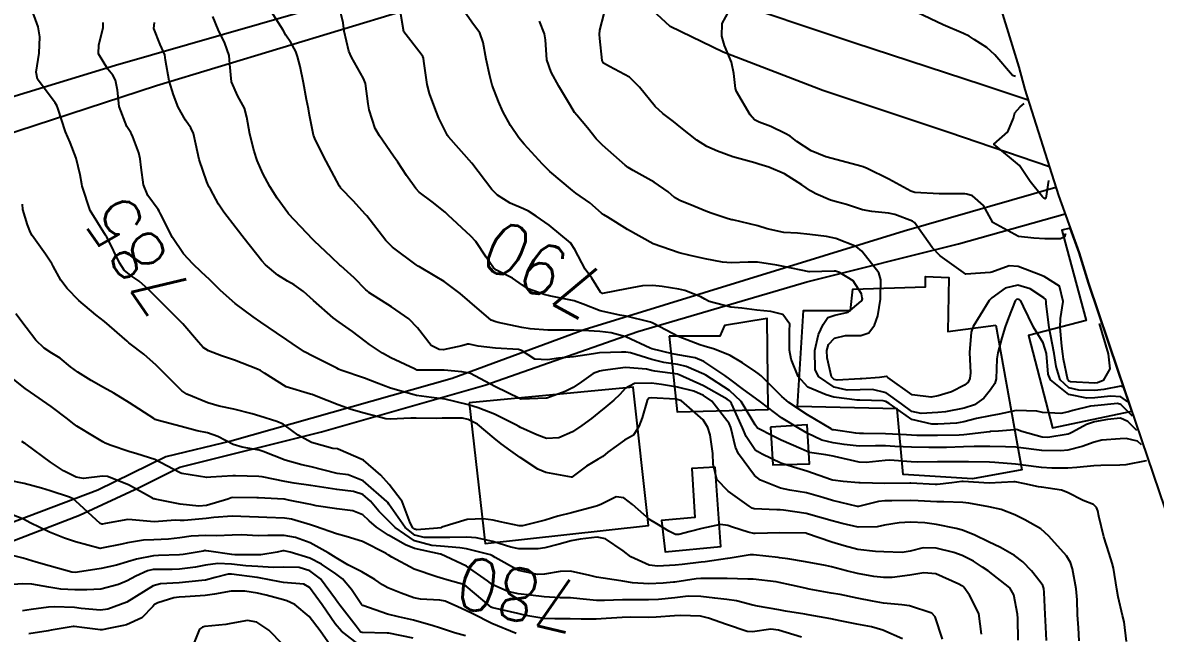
# Model space of a CAD drawing. Header units: metres. Extents: x 318500 to 325275, y 7408834 to 7428799.
# Drawn here: x 322295.3 to 322382.2, y 7422448.2 to 7422495 of the extents above; entities that cross this region are included whole.
import ezdxf
from ezdxf.enums import TextEntityAlignment as Align

# ---------------------------------------------------------------- set-up
doc = ezdxf.new("R2010")
doc.units = ezdxf.units.M
doc.header["$MEASUREMENT"] = 0
for name, color, linetype in [('Area', 45, 'Continuous'), ('Cotas', 45, 'Continuous'), ('Curvas de Nivel 1m', 11, 'Continuous'), ('Curvas de Nivel 5m', 15, 'Continuous'), ('Edificações', 30, 'Continuous'), ('Vias Primárias', 230, 'Continuous'), ('Vias Secundárias', 230, 'Continuous')]:
    doc.layers.add(name, color=color, linetype=linetype)
doc.styles.add('Style-STANDARD', font='STANDARD.shx')

msp = doc.modelspace()

# ---------------------------------------------------------------- linework, layer by layer
at = {"layer": 'Area'}
msp.add_lwpolyline([(322343.759, 7422592.865), (322345.558, 7422586.567), (322345.949, 7422584.822), (322346.538, 7422583.045), (322348.543, 7422574.758), (322349.774, 7422569.395), (322352.943, 7422559.254), (322353.209, 7422557.896), (322356.561, 7422545.471), (322358.625, 7422538.361), (322358.9, 7422536.539), (322362.086, 7422526.347), (322363.558, 7422519.284), (322364.139, 7422517.533), (322367.358, 7422507.682), (322369.667, 7422498.344), (322371.723, 7422491.601), (322372.187, 7422489.902), (322374.768, 7422481.767), (322376.363, 7422477.372), (322377.077, 7422475.058), (322379.35, 7422468.31), (322382.927, 7422457.77)], dxfattribs=at)
at = {"layer": 'Curvas de Nivel 1m', "flags": 128}
for points, elevation in [([(322381.14, 7422462.65), (322380.823, 7422462.927), (322379.95, 7422463.137), (322379.513, 7422463.125), (322378.101, 7422463.012), (322377.509, 7422462.869), (322376.595, 7422462.528), (322375.499, 7422462.259), (322374.941, 7422462.195), (322373.498, 7422462.214), (322372.873, 7422462.296), (322371.502, 7422462.466), (322370.704, 7422462.496), (322369.502, 7422462.532), (322368.301, 7422462.527), (322367.498, 7422462.492), (322366.193, 7422462.455), (322365.497, 7422462.454), (322364.821, 7422462.453), (322363.497, 7422462.482), (322362.229, 7422462.54), (322361.498, 7422462.576), (322360.751, 7422462.574), (322359.497, 7422462.567), (322358.327, 7422462.687), (322357.499, 7422462.807), (322356.636, 7422463.017), (322355.507, 7422463.553), (322354.876, 7422463.906), (322353.522, 7422464.734), (322351.908, 7422465.944), (322351.544, 7422466.223), (322350.613, 7422466.905), (322349.566, 7422467.698), (322349.184, 7422467.984), (322347.581, 7422469.056), (322346.911, 7422469.338), (322345.585, 7422469.55), (322345.171, 7422469.622), (322343.59, 7422470.015), (322343.467, 7422470.061), (322341.603, 7422470.946), (322340.46, 7422471.244), (322339.608, 7422471.34), (322338.31, 7422471.429), (322337.609, 7422471.435), (322336.322, 7422471.44), (322335.609, 7422471.454), (322334.248, 7422471.543), (322333.612, 7422471.657), (322331.791, 7422472.044), (322331.618, 7422472.08), (322331.275, 7422472.223), (322329.641, 7422473.616), (322328.899, 7422474.251), (322328.185, 7422474.792), (322327.659, 7422475.166), (322326.982, 7422475.599), (322325.765, 7422476.299), (322325.671, 7422476.356), (322325.508, 7422476.466), (322323.692, 7422477.803), (322323.179, 7422478.328), (322321.728, 7422480.208), (322321.611, 7422480.352), (322320.714, 7422481.34), (322319.749, 7422482.321), (322319.703, 7422482.38), (322319.638, 7422482.495), (322318.619, 7422484.392), (322317.804, 7422486.003), (322317.653, 7422486.402), (322317.335, 7422487.917), (322317.253, 7422488.409), (322317.118, 7422489.134), (322316.885, 7422490.415), (322316.629, 7422491.668), (322316.424, 7422492.422), (322316.285, 7422492.815), (322315.901, 7422493.493), (322315.526, 7422494.056), (322315.316, 7422494.439), (322314.192, 7422496.2)], 789), ([(322380.44, 7422464.86), (322379.543, 7422465.75), (322379.3, 7422465.828), (322377.541, 7422465.649), (322377.508, 7422465.642), (322377.236, 7422465.613), (322375.862, 7422465.301), (322375.536, 7422465.196), (322374.952, 7422465.057), (322373.535, 7422465.143), (322373.102, 7422465.233), (322371.536, 7422465.299), (322370.217, 7422465.019), (322369.532, 7422464.882), (322368.473, 7422464.675), (322367.52, 7422464.428), (322366.939, 7422464.328), (322365.517, 7422464.245), (322365.06, 7422464.231), (322363.522, 7422464.607), (322361.784, 7422465.816), (322361.543, 7422465.988), (322361.325, 7422466.042), (322359.543, 7422466.072), (322359.321, 7422466.075), (322357.547, 7422466.318), (322356.947, 7422466.481), (322355.558, 7422467.088), (322354.81, 7422467.908), (322354.279, 7422469.217), (322354.134, 7422469.915), (322354.136, 7422471.391), (322354.163, 7422471.915), (322353.631, 7422472.636), (322352.701, 7422472.867), (322351.636, 7422472.993), (322350.477, 7422473.128), (322349.638, 7422473.203), (322347.996, 7422473.645), (322347.647, 7422473.825), (322347.339, 7422474.005), (322346.116, 7422474.485), (322345.655, 7422474.578), (322344.391, 7422474.783), (322343.658, 7422474.877), (322342.873, 7422474.853), (322341.655, 7422474.614), (322339.806, 7422474.263), (322339.652, 7422474.358), (322338.975, 7422475.432), (322338.464, 7422476.128), (322337.692, 7422477.632), (322337.339, 7422478.144), (322335.72, 7422479.484), (322334.715, 7422480.175), (322334.117, 7422480.568), (322333.736, 7422480.75), (322332.717, 7422481.182), (322331.746, 7422481.806), (322331.316, 7422482.224), (322329.78, 7422484.24), (322327.996, 7422486.267), (322327.919, 7422486.376), (322327.813, 7422486.578), (322327.246, 7422487.701), (322327.017, 7422488.282), (322326.55, 7422489.589), (322326.354, 7422490.293), (322326.108, 7422492.075), (322326.084, 7422492.297), (322326.032, 7422492.439), (322325.893, 7422492.605), (322324.572, 7422494.313), (322324.283, 7422495.968)], 791), ([(322380.08, 7422465.96), (322379.551, 7422466.342), (322378.764, 7422466.379), (322377.55, 7422466.255), (322376.935, 7422466.23), (322375.553, 7422466.521), (322374.156, 7422467.651), (322373.983, 7422468.062), (322373.848, 7422469.656), (322373.602, 7422470.486), (322372.848, 7422471.672), (322372.076, 7422473.251), (322371.876, 7422473.687), (322371.76, 7422473.797), (322371.651, 7422473.832), (322371.54, 7422473.802), (322371.437, 7422473.692), (322370.926, 7422472.401), (322370.68, 7422471.699), (322370.438, 7422470.871), (322370.108, 7422469.705), (322370.043, 7422469.248), (322370.003, 7422467.706), (322369.902, 7422467.37), (322369.557, 7422466.868), (322369.04, 7422466.225), (322368.339, 7422465.728), (322367.536, 7422465.464), (322366.099, 7422465.194), (322365.53, 7422465.137), (322364.25, 7422465.062), (322363.532, 7422465.225), (322362.724, 7422465.802), (322361.553, 7422466.656), (322360.499, 7422466.893), (322359.555, 7422466.875), (322358.555, 7422466.86), (322357.558, 7422467.074), (322356.379, 7422467.888), (322356.106, 7422468.423), (322356.093, 7422469.892), (322356.381, 7422471.116), (322356.723, 7422471.883), (322357.094, 7422472.412), (322357.631, 7422472.601), (322358.656, 7422472.838), (322359.647, 7422473.663), (322359.717, 7422473.781), (322359.733, 7422473.849), (322359.728, 7422473.926), (322359.654, 7422474.22), (322359.038, 7422475.23), (322357.971, 7422475.867), (322357.671, 7422475.966), (322357.561, 7422475.983), (322355.67, 7422475.931), (322355.64, 7422475.931), (322353.676, 7422476.321), (322353.183, 7422476.429), (322351.681, 7422476.659), (322350.986, 7422476.655), (322349.679, 7422476.613), (322349.006, 7422476.661), (322347.684, 7422476.921), (322346.524, 7422477.181), (322345.69, 7422477.373), (322343.7, 7422478.06), (322341.716, 7422479.17), (322340.201, 7422480.103), (322339.912, 7422480.288), (322339.733, 7422480.429), (322338.821, 7422481.204), (322337.748, 7422481.954), (322337.491, 7422482.143), (322335.772, 7422483.606), (322335.192, 7422484.169), (322333.803, 7422485.717), (322333.398, 7422486.196), (322332.742, 7422487.129), (322332.171, 7422488.215), (322331.841, 7422488.966), (322331.349, 7422490.225), (322331.16, 7422490.938), (322330.895, 7422492.23), (322330.641, 7422493.494), (322330.393, 7422494.235), (322329.92, 7422494.889), (322328.935, 7422496.255)], 792), ([(322377.88, 7422471.96), (322378.579, 7422469.628), (322378.702, 7422468.474), (322378.205, 7422467.6), (322377.77, 7422467.404), (322377.567, 7422467.385), (322375.703, 7422467.494), (322375.568, 7422467.53), (322375.482, 7422467.631), (322375.168, 7422469.219), (322375.098, 7422469.637), (322375.017, 7422470.22), (322374.908, 7422471.641), (322374.935, 7422472.336), (322375.139, 7422473.638), (322374.851, 7422474.831), (322373.669, 7422475.55), (322373.588, 7422475.58), (322373.411, 7422475.664), (322371.68, 7422476.326), (322370.994, 7422476.383), (322369.673, 7422475.906), (322369.523, 7422475.862), (322367.67, 7422475.74), (322365.691, 7422477.147), (322365.08, 7422477.776), (322363.729, 7422479.701), (322363.582, 7422479.792), (322362.233, 7422480.311), (322361.736, 7422480.426), (322360.446, 7422480.548), (322359.738, 7422480.684), (322358.523, 7422481.082), (322357.744, 7422481.294), (322357.283, 7422481.414), (322356.172, 7422481.894), (322355.753, 7422482.128), (322355.086, 7422482.584), (322353.772, 7422483.423), (322352.567, 7422483.942), (322351.783, 7422484.182), (322351.475, 7422484.265), (322349.791, 7422484.729), (322348.628, 7422485.167), (322347.803, 7422485.537), (322347.031, 7422486.018), (322345.82, 7422486.994), (322345.24, 7422487.455), (322344.43, 7422488.051), (322343.838, 7422488.598), (322342.643, 7422490.078), (322341.871, 7422490.849), (322340.338, 7422491.65), (322339.887, 7422491.91), (322339.769, 7422492.112), (322339.59, 7422493.798), (322339.57, 7422494.115), (322339.589, 7422494.441), (322339.934, 7422495.711)], 794), ([(322371.48, 7422490.89), (322371.239, 7422490.969), (322369.899, 7422492.562), (322369.289, 7422493.105), (322368.296, 7422493.734), (322367.914, 7422493.989), (322367.476, 7422494.188), (322365.926, 7422494.844), (322363.94, 7422495.79)], 796), ([(322376.357, 7422447.619), (322376.303, 7422448.632), (322376.22, 7422449.621), (322376.194, 7422450.775), (322376.122, 7422451.622), (322375.839, 7422453.161), (322375.698, 7422453.627), (322375.388, 7422454.138), (322374.032, 7422455.651), (322373.418, 7422456.217), (322372.202, 7422456.905), (322371.434, 7422457.293), (322370.374, 7422457.701), (322369.442, 7422457.914), (322367.899, 7422458.187), (322367.445, 7422458.241), (322365.973, 7422458.282), (322365.445, 7422458.292), (322364.023, 7422458.362), (322363.446, 7422458.381), (322361.992, 7422458.358), (322361.445, 7422458.352), (322360.959, 7422458.311), (322359.431, 7422457.928), (322359.347, 7422457.925), (322357.438, 7422458.38), (322356.71, 7422458.612), (322355.446, 7422458.985), (322354.181, 7422459.18), (322353.451, 7422459.331), (322351.911, 7422459.943), (322351.465, 7422460.31), (322350.241, 7422461.969), (322350.006, 7422462.484), (322349.639, 7422463.978), (322349.515, 7422464.283), (322348.179, 7422465.994), (322347.547, 7422466.45), (322346.8, 7422466.763), (322345.556, 7422467.083), (322344.329, 7422467.278), (322343.56, 7422467.376), (322342.266, 7422467.366), (322341.553, 7422466.972), (322341.123, 7422466.51), (322340.662, 7422466.093), (322340.07, 7422465.563), (322339.525, 7422465.127), (322338.949, 7422464.688), (322338.232, 7422464.129), (322337.505, 7422463.658), (322336.448, 7422463.203), (322335.5, 7422463.145), (322334.767, 7422463.436), (322333.508, 7422463.991), (322333.376, 7422464.059), (322333.157, 7422464.195), (322331.522, 7422464.999), (322330.276, 7422465.485), (322329.532, 7422465.724), (322327.635, 7422466.172), (322327.539, 7422466.184), (322326.687, 7422466.283), (322325.542, 7422466.451), (322325.35, 7422466.494), (322323.55, 7422467.01), (322322.481, 7422467.411), (322321.561, 7422467.773), (322319.732, 7422468.378), (322319.615, 7422468.424), (322319.571, 7422468.446), (322319.423, 7422468.53), (322317.581, 7422469.452), (322316.964, 7422469.789), (322315.995, 7422470.424), (322315.594, 7422470.694), (322314.803, 7422471.241), (322313.614, 7422472.067), (322313.026, 7422472.466), (322311.635, 7422473.503), (322310.51, 7422474.497), (322310.078, 7422474.927), (322309.658, 7422475.338), (322309.049, 7422475.904), (322308.387, 7422476.529), (322307.682, 7422477.307), (322306.827, 7422478.549), (322305.914, 7422480.372), (322305.819, 7422480.559), (322305.731, 7422480.692), (322304.944, 7422481.774), (322304.618, 7422482.577), (322304.427, 7422483.923), (322304.357, 7422484.581), (322304.257, 7422485.053), (322303.797, 7422486.256), (322303.695, 7422486.488), (322303.634, 7422486.592), (322303.34, 7422487.064), (322302.73, 7422488.606), (322302.618, 7422489.839), (322302.455, 7422490.611), (322302.244, 7422490.995), (322301.868, 7422491.454), (322301.155, 7422492.627), (322301.19, 7422493.328), (322301.506, 7422494.624), (322301.508, 7422495.032)], 786), ([(322379.981, 7422447.57), (322379.798, 7422449.098), (322379.688, 7422449.575), (322379.351, 7422451.008), (322379.249, 7422451.582), (322378.992, 7422453.201), (322378.898, 7422453.587), (322378.65, 7422454.333), (322378.237, 7422455.598), (322377.853, 7422457.184), (322377.786, 7422457.605), (322377.698, 7422457.861), (322377.445, 7422458.089), (322376.669, 7422458.397), (322375.454, 7422459.012), (322374.995, 7422459.176), (322373.457, 7422459.406), (322373.24, 7422459.446), (322372.189, 7422459.679), (322371.462, 7422459.812), (322371.338, 7422459.815), (322369.46, 7422459.71), (322367.462, 7422459.856), (322367.35, 7422459.854), (322366.601, 7422459.753), (322365.459, 7422459.621), (322365.306, 7422459.619), (322363.459, 7422459.709), (322363.376, 7422459.708), (322361.459, 7422459.687), (322359.557, 7422459.741), (322359.459, 7422459.749), (322358.249, 7422459.858), (322357.461, 7422459.947), (322357.364, 7422459.969), (322355.471, 7422460.627), (322354.452, 7422460.934), (322353.48, 7422461.244), (322352.054, 7422461.942), (322351.684, 7422462.139), (322351.493, 7422462.294), (322350.827, 7422463.284), (322350.528, 7422463.965), (322349.698, 7422465.817), (322349.605, 7422465.979), (322349.541, 7422466.04), (322349.372, 7422466.152), (322347.558, 7422467.18), (322345.678, 7422468.028), (322345.602, 7422468.061), (322345.57, 7422468.065), (322343.811, 7422468.295), (322343.573, 7422468.348), (322343.188, 7422468.45), (322341.575, 7422468.587), (322339.821, 7422468.355), (322339.572, 7422468.298), (322339.092, 7422468.117), (322338.198, 7422467.492), (322337.554, 7422467.044), (322336.942, 7422466.753), (322335.541, 7422466.233), (322335.48, 7422466.222), (322334.208, 7422466.18), (322333.565, 7422466.164), (322333.54, 7422466.169), (322333.488, 7422466.191), (322331.554, 7422467.134), (322329.689, 7422468.118), (322329.569, 7422468.161), (322329.01, 7422468.248), (322327.672, 7422468.37), (322327.571, 7422468.376), (322325.647, 7422468.375), (322325.571, 7422468.393), (322325.392, 7422468.482), (322323.58, 7422469.338), (322322.937, 7422469.684), (322321.933, 7422470.345), (322321.594, 7422470.606), (322320.625, 7422471.344), (322319.615, 7422472.055), (322319.154, 7422472.385), (322317.64, 7422473.717), (322316.87, 7422474.412), (322316.158, 7422474.926), (322315.658, 7422475.216), (322314.897, 7422475.676), (322313.953, 7422476.456), (322313.675, 7422476.762), (322312.322, 7422478.474), (322311.712, 7422479.265), (322310.761, 7422480.495), (322310.353, 7422481.118), (322309.747, 7422482.259), (322309.651, 7422482.413), (322309.594, 7422482.512), (322309.455, 7422482.814), (322308.866, 7422484.524), (322308.616, 7422485.709), (322308.436, 7422486.531), (322308.235, 7422486.954), (322307.82, 7422487.556), (322307.271, 7422488.546), (322306.907, 7422489.487), (322306.565, 7422490.553), (322306.296, 7422492.135), (322306.239, 7422492.556), (322305.892, 7422493.343), (322305.396, 7422494.568), (322305.452, 7422495.032)], 787), ([(322381.53, 7422461.41), (322381.488, 7422461.443), (322379.933, 7422461.123), (322379.483, 7422461.089), (322378.012, 7422461.072), (322377.482, 7422461.047), (322376.191, 7422460.911), (322375.478, 7422460.86), (322374.264, 7422460.862), (322373.479, 7422460.917), (322372.059, 7422461.104), (322371.482, 7422461.177), (322369.881, 7422461.309), (322369.484, 7422461.32), (322367.876, 7422461.342), (322367.484, 7422461.352), (322365.899, 7422461.349), (322365.484, 7422461.342), (322363.93, 7422461.339), (322363.484, 7422461.36), (322361.828, 7422461.472), (322361.485, 7422461.459), (322360.027, 7422461.29), (322359.482, 7422461.326), (322357.597, 7422461.76), (322357.489, 7422461.784), (322356.919, 7422461.879), (322355.672, 7422462.077), (322355.492, 7422462.137), (322355.04, 7422462.359), (322353.501, 7422463.026), (322352.891, 7422463.317), (322351.701, 7422463.947), (322351.513, 7422464.179), (322350.429, 7422465.967), (322349.552, 7422466.811), (322347.725, 7422467.998), (322347.571, 7422468.086), (322346.225, 7422468.669), (322345.578, 7422468.81), (322344.506, 7422468.973), (322343.581, 7422469.199), (322341.954, 7422469.709), (322341.587, 7422469.763), (322341.253, 7422469.751), (322339.586, 7422469.702), (322339.112, 7422469.644), (322337.583, 7422469.409), (322336.431, 7422469.302), (322335.58, 7422469.182), (322334.62, 7422469.214), (322333.587, 7422469.884), (322333.368, 7422469.974), (322331.589, 7422470.076), (322330.266, 7422470.233), (322329.592, 7422470.368), (322329.455, 7422470.379), (322329.024, 7422470.248), (322327.587, 7422469.941), (322327.269, 7422469.957), (322326.659, 7422470.284), (322325.61, 7422471.617), (322324.964, 7422472.307), (322323.634, 7422473.24), (322321.898, 7422474.346), (322321.756, 7422474.454), (322321.652, 7422474.548), (322320.755, 7422475.457), (322319.726, 7422476.379), (322319.671, 7422476.43), (322319.034, 7422477.032), (322317.698, 7422478.286), (322317.58, 7422478.402), (322315.729, 7422480.369), (322315.679, 7422480.431), (322314.865, 7422481.567), (322314.299, 7422482.452), (322313.765, 7422483.445), (322313.316, 7422484.465), (322313.085, 7422485.173), (322312.748, 7422486.471), (322312.524, 7422487.772), (322312.347, 7422488.475), (322311.844, 7422489.398), (322311.365, 7422490.487), (322311.222, 7422491.832), (322311.164, 7422492.491), (322310.842, 7422493.444), (322310.319, 7422494.504), (322309.925, 7422495.492)], 788), ([(322379.73, 7422467.07), (322379.564, 7422467.153), (322378.257, 7422466.902), (322377.558, 7422466.833), (322376.336, 7422466.844), (322375.561, 7422467.026), (322374.912, 7422467.64), (322374.589, 7422468.654), (322374.452, 7422469.647), (322374.159, 7422471.105), (322374.061, 7422471.653), (322373.836, 7422473.468), (322373.833, 7422473.657), (322373.797, 7422473.803), (322373.653, 7422473.934), (322372.61, 7422474.626), (322371.662, 7422474.908), (322370.681, 7422474.678), (322369.652, 7422473.931), (322369.457, 7422473.713), (322368.762, 7422472.594), (322368.232, 7422471.731), (322368.063, 7422471.284), (322367.939, 7422469.735), (322368.016, 7422468.175), (322367.985, 7422467.734), (322367.84, 7422467.461), (322367.562, 7422467.236), (322366.578, 7422466.731), (322365.55, 7422466.405), (322365.011, 7422466.313), (322363.551, 7422466.498), (322361.687, 7422467.818), (322361.629, 7422467.878), (322361.571, 7422467.892), (322361.053, 7422467.828), (322359.703, 7422467.713), (322359.568, 7422467.707), (322357.811, 7422467.623), (322357.567, 7422467.672), (322357.354, 7422467.873), (322357.022, 7422469.316), (322357.006, 7422469.879), (322357.136, 7422470.338), (322357.605, 7422470.845), (322358.426, 7422471.044), (322359.608, 7422471.051), (322360.219, 7422471.233), (322360.672, 7422471.834), (322360.919, 7422472.542), (322361.112, 7422473.828), (322361.153, 7422475.316), (322360.995, 7422475.83), (322359.695, 7422477.515), (322359.268, 7422477.854), (322357.709, 7422478.473), (322356.97, 7422478.622), (322355.713, 7422478.774), (322354.753, 7422478.876), (322353.715, 7422478.929), (322352.435, 7422479.227), (322351.723, 7422479.455), (322349.81, 7422479.898), (322349.729, 7422479.91), (322349.453, 7422479.984), (322348.145, 7422480.415), (322347.736, 7422480.572), (322346.798, 7422480.961), (322345.743, 7422481.379), (322345.336, 7422481.627), (322344.831, 7422482.044), (322343.761, 7422482.781), (322342.161, 7422483.69), (322341.777, 7422483.912), (322341.545, 7422484.084), (322339.803, 7422485.627), (322339.33, 7422486.117), (322338.646, 7422486.955), (322337.828, 7422487.917), (322337.662, 7422488.142), (322337.374, 7422488.607), (322336.458, 7422490.154), (322335.876, 7422491.225), (322335.547, 7422492.165), (322335.432, 7422493.701), (322335.364, 7422494.175), (322334.973, 7422495.131)], 793), ([(322374.01, 7422482.93), (322373.789, 7422481.579), (322373.749, 7422481.526), (322373.652, 7422481.564), (322373.549, 7422481.663), (322372.601, 7422482.844), (322372.034, 7422483.686), (322371.786, 7422484.068), (322369.81, 7422485.71), (322370.88, 7422486.639), (322371.315, 7422487.695), (322371.417, 7422488.113), (322371.843, 7422488.567), (322372.13, 7422488.83)], 796), ([(322371.676, 7422447.676), (322371.658, 7422449.344), (322371.628, 7422449.677), (322371.352, 7422451.166), (322371.039, 7422451.693), (322369.373, 7422452.986), (322368.944, 7422453.285), (322368.25, 7422453.727), (322367.386, 7422454.162), (322366.741, 7422454.395), (322365.395, 7422454.74), (322364.399, 7422454.771), (322363.391, 7422454.497), (322362.782, 7422454.406), (322361.39, 7422454.458), (322360.733, 7422454.484), (322359.392, 7422454.636), (322358.345, 7422454.907), (322357.4, 7422455.208), (322355.438, 7422455.871), (322355.41, 7422455.874), (322353.41, 7422455.92), (322351.51, 7422455.847), (322351.409, 7422455.857), (322350.97, 7422455.957), (322349.783, 7422456.344), (322349.415, 7422456.482), (322348.851, 7422456.551), (322347.412, 7422456.249), (322346.527, 7422456.013), (322345.655, 7422455.778), (322345.406, 7422455.779), (322344.893, 7422456.038), (322343.96, 7422456.596), (322343.419, 7422456.927), (322342.113, 7422458.073), (322341.438, 7422458.586), (322340.846, 7422458.682), (322339.724, 7422458.106), (322339.429, 7422457.98), (322339.234, 7422457.918), (322337.423, 7422457.455), (322336.384, 7422457.186), (322335.417, 7422456.883), (322333.67, 7422456.444), (322333.413, 7422456.444), (322331.961, 7422456.758), (322331.417, 7422456.871), (322330.655, 7422456.991), (322329.417, 7422456.942), (322327.477, 7422456.335), (322327.41, 7422456.306), (322327.163, 7422456.274), (322325.56, 7422456.146), (322325.408, 7422456.18), (322325.256, 7422456.302), (322325.045, 7422456.672), (322324.441, 7422458.31), (322323.45, 7422459.626), (322322.797, 7422460.33), (322321.477, 7422461.489), (322319.536, 7422462.332), (322319.489, 7422462.343), (322319.115, 7422462.384), (322317.494, 7422462.831), (322316.473, 7422463.388), (322315.507, 7422464.102), (322315.307, 7422464.232), (322314.823, 7422464.44), (322313.516, 7422464.86), (322312.951, 7422465.033), (322311.524, 7422465.384), (322310.402, 7422465.621), (322309.53, 7422465.875), (322307.92, 7422466.534), (322307.544, 7422466.784), (322305.782, 7422468.558), (322305.572, 7422468.771), (322304.62, 7422469.614), (322303.588, 7422470.408), (322303.483, 7422470.485), (322303.353, 7422470.594), (322301.612, 7422472.105), (322300.956, 7422472.627), (322299.636, 7422473.733), (322298.741, 7422474.654), (322298.276, 7422475.28), (322297.667, 7422476.362), (322297.568, 7422476.57), (322297.504, 7422476.672), (322297.078, 7422477.28), (322296.079, 7422478.694), (322295.94, 7422478.934), (322295.708, 7422479.511), (322295.357, 7422480.704), (322295.315, 7422481.115)], 784), ([(322368.868, 7422448.155), (322368.651, 7422449.72), (322367.946, 7422451.136), (322367.521, 7422451.738), (322367.437, 7422451.815), (322367.361, 7422451.858), (322367.118, 7422451.987), (322365.37, 7422452.759), (322364.454, 7422452.857), (322363.369, 7422452.674), (322362.03, 7422452.474), (322361.367, 7422452.476), (322360.62, 7422452.575), (322359.37, 7422452.794), (322358.511, 7422452.993), (322357.374, 7422453.305), (322356.904, 7422453.406), (322355.378, 7422453.676), (322354.005, 7422453.914), (322353.381, 7422454.006), (322353.282, 7422454.021), (322351.384, 7422454.216), (322351.116, 7422454.222), (322349.584, 7422453.977), (322349.409, 7422453.951), (322349.38, 7422453.947), (322347.681, 7422453.691), (322347.375, 7422453.655), (322345.916, 7422453.477), (322345.371, 7422453.424), (322344.06, 7422453.359), (322343.371, 7422453.438), (322341.974, 7422454.074), (322341.387, 7422454.527), (322340.038, 7422455.463), (322339.402, 7422455.591), (322338.093, 7422455.436), (322337.397, 7422455.298), (322336.489, 7422455.053), (322335.389, 7422454.761), (322334.859, 7422454.697), (322333.387, 7422454.674), (322332.782, 7422454.806), (322331.395, 7422455.246), (322330.117, 7422455.515), (322329.4, 7422455.573), (322328.096, 7422455.563), (322327.399, 7422455.554), (322326.126, 7422455.562), (322325.402, 7422455.742), (322324.676, 7422456.307), (322323.428, 7422458.114), (322323.343, 7422458.235), (322323.26, 7422458.323), (322321.453, 7422459.9), (322320.294, 7422460.367), (322319.461, 7422460.453), (322319.367, 7422460.475), (322317.469, 7422460.967), (322316.75, 7422461.131), (322315.476, 7422461.474), (322313.791, 7422462.15), (322313.487, 7422462.25), (322312.164, 7422462.473), (322311.492, 7422462.694), (322310.303, 7422463.303), (322309.501, 7422463.569), (322308.721, 7422463.74), (322307.505, 7422464.058), (322305.642, 7422464.559), (322305.511, 7422464.607), (322305.398, 7422464.676), (322303.529, 7422465.878), (322302.324, 7422466.608), (322301.547, 7422467.055), (322300.594, 7422467.59), (322299.564, 7422468.219), (322299.006, 7422468.648), (322298.213, 7422469.297), (322297.58, 7422469.673), (322296.976, 7422470.072), (322296.357, 7422470.688), (322295.604, 7422471.661), (322294.816, 7422472.708)], 783), ([(322365.883, 7422447.754), (322365.326, 7422449.484), (322365.061, 7422449.764), (322363.338, 7422450.325), (322362.746, 7422450.392), (322361.34, 7422450.513), (322360.511, 7422450.66), (322359.346, 7422450.9), (322358.037, 7422451.173), (322357.351, 7422451.296), (322355.65, 7422451.601), (322355.356, 7422451.664), (322354.3, 7422451.911), (322353.353, 7422452.115), (322353.12, 7422452.157), (322351.356, 7422452.348), (322350.942, 7422452.37), (322349.356, 7422452.409), (322348.929, 7422452.412), (322347.356, 7422452.403), (322346.986, 7422452.375), (322345.352, 7422452.138), (322345.257, 7422452.125), (322344.469, 7422452.043), (322343.349, 7422451.991), (322342.097, 7422452.073), (322341.352, 7422452.198), (322341.212, 7422452.222), (322339.356, 7422452.503), (322338.845, 7422452.63), (322337.362, 7422452.972), (322336.569, 7422452.941), (322335.359, 7422452.746), (322334.807, 7422452.719), (322333.362, 7422453.023), (322331.581, 7422454.013), (322331.379, 7422454.151), (322331.218, 7422454.222), (322329.387, 7422454.697), (322328.867, 7422454.768), (322327.389, 7422454.894), (322326.729, 7422454.94), (322325.395, 7422455.308), (322323.915, 7422456.315), (322323.415, 7422456.801), (322322.665, 7422457.574), (322322.021, 7422458.341), (322321.438, 7422458.861), (322320.711, 7422459.091), (322319.443, 7422459.24), (322318.443, 7422459.392), (322317.447, 7422459.535), (322316.147, 7422459.722), (322315.451, 7422459.851), (322313.697, 7422460.216), (322313.457, 7422460.24), (322311.657, 7422460.278), (322311.457, 7422460.28), (322309.78, 7422460.18), (322309.455, 7422460.163), (322307.54, 7422460.457), (322307.459, 7422460.485), (322307.358, 7422460.541), (322305.475, 7422461.54), (322304.094, 7422461.968), (322303.483, 7422462.145), (322302.127, 7422462.61), (322301.664, 7422462.79), (322301.493, 7422462.881), (322300.854, 7422463.269), (322299.505, 7422464.098), (322299.188, 7422464.325), (322298.784, 7422464.651), (322297.524, 7422465.596), (322295.932, 7422466.694), (322295.544, 7422466.976), (322294.397, 7422467.872)], 782), ([(322362.818, 7422447.797), (322361.309, 7422448.453), (322360.438, 7422448.704), (322359.316, 7422448.909), (322358.021, 7422449.158), (322357.322, 7422449.312), (322355.587, 7422449.635), (322355.327, 7422449.672), (322353.838, 7422449.915), (322353.331, 7422450.005), (322351.682, 7422450.294), (322351.334, 7422450.376), (322350.071, 7422450.703), (322349.338, 7422450.802), (322348.43, 7422450.898), (322347.34, 7422451.037), (322346.369, 7422451.043), (322345.339, 7422450.936), (322344.092, 7422450.803), (322343.337, 7422450.77), (322342.623, 7422450.782), (322341.337, 7422450.779), (322339.962, 7422450.727), (322339.336, 7422450.732), (322338.059, 7422450.851), (322337.338, 7422450.925), (322336.546, 7422450.939), (322335.338, 7422450.999), (322334.285, 7422451.121), (322333.34, 7422451.229), (322332.548, 7422451.408), (322331.347, 7422451.959), (322330.979, 7422452.224), (322329.367, 7422453.363), (322327.419, 7422454.269), (322327.38, 7422454.277), (322325.386, 7422454.719), (322324.704, 7422454.993), (322323.401, 7422455.722), (322322.471, 7422456.334), (322321.911, 7422456.839), (322321.419, 7422457.282), (322320.652, 7422457.591), (322319.424, 7422457.748), (322317.846, 7422457.976), (322317.427, 7422458.075), (322317.164, 7422458.141), (322315.734, 7422458.425), (322315.431, 7422458.486), (322315.371, 7422458.491), (322313.432, 7422458.588), (322313.3, 7422458.593), (322311.432, 7422458.611), (322311.323, 7422458.59), (322311.065, 7422458.485), (322309.425, 7422457.999), (322308.851, 7422457.945), (322307.426, 7422458.12), (322305.49, 7422458.499), (322305.429, 7422458.506), (322305.383, 7422458.514), (322305.287, 7422458.562), (322303.445, 7422459.579), (322301.846, 7422460.222), (322301.454, 7422460.25), (322300.003, 7422460.084), (322299.453, 7422460.191), (322298.475, 7422460.655), (322297.47, 7422461.337), (322295.606, 7422462.698), (322295.541, 7422462.75), (322295.491, 7422462.784), (322295.287, 7422462.907)], 781), ([(322333.184, 7422448.192), (322331.311, 7422448.965), (322329.854, 7422449.702), (322329.326, 7422449.968), (322328.703, 7422450.249), (322327.734, 7422450.664), (322327.335, 7422450.748), (322325.857, 7422450.814), (322325.336, 7422450.918), (322324.36, 7422451.29), (322323.344, 7422451.691), (322322.939, 7422451.92), (322322.351, 7422452.335), (322321.359, 7422452.918), (322320.271, 7422453.462), (322319.374, 7422453.998), (322318.77, 7422454.386), (322317.391, 7422455.15), (322316.264, 7422455.55), (322315.399, 7422455.7), (322314.13, 7422455.718), (322313.398, 7422455.691), (322312.126, 7422455.746), (322311.399, 7422455.741), (322310.204, 7422455.692), (322309.398, 7422455.718), (322308.257, 7422455.668), (322307.395, 7422455.53), (322306.527, 7422455.414), (322305.392, 7422455.381), (322304.613, 7422455.35), (322303.388, 7422455.14), (322302.946, 7422455.038), (322301.382, 7422454.723), (322301.28, 7422454.722), (322299.389, 7422455.221), (322298.552, 7422455.494), (322297.399, 7422455.953), (322295.918, 7422456.685), (322295.413, 7422456.956), (322294.163, 7422457.454)], 779), ([(322329.297, 7422448.007), (322328.462, 7422448.253), (322327.305, 7422448.624), (322326.811, 7422448.774), (322325.314, 7422449.215), (322324.153, 7422449.476), (322323.32, 7422449.677), (322321.424, 7422450.349), (322321.361, 7422450.381), (322321.331, 7422450.415), (322320.556, 7422451.575), (322319.876, 7422452.372), (322319.356, 7422452.777), (322318.251, 7422453.507), (322317.373, 7422453.965), (322315.853, 7422454.423), (322315.381, 7422454.519), (322315.291, 7422454.522), (322314.859, 7422454.438), (322313.599, 7422454.234), (322313.376, 7422454.221), (322311.62, 7422454.234), (322311.377, 7422454.255), (322309.619, 7422454.506), (322309.38, 7422454.542), (322309.347, 7422454.544), (322309.189, 7422454.513), (322307.651, 7422454.261), (322307.375, 7422454.231), (322305.76, 7422454.17), (322305.374, 7422454.144), (322304.058, 7422453.891), (322303.367, 7422453.692), (322302.524, 7422453.442), (322301.358, 7422453.178), (322300.881, 7422453.101), (322299.354, 7422452.879), (322299.103, 7422452.895), (322297.361, 7422453.386), (322296.373, 7422453.672), (322295.369, 7422453.97), (322293.705, 7422454.385)], 778), ([(322325.293, 7422447.835), (322323.407, 7422448.21), (322323.299, 7422448.223), (322321.371, 7422448.277), (322321.299, 7422448.295), (322321.233, 7422448.351), (322320.904, 7422448.758), (322319.654, 7422450.375), (322319.515, 7422450.561), (322319.335, 7422450.836), (322318.181, 7422452.392), (322317.359, 7422452.998), (322316.532, 7422453.243), (322315.363, 7422453.269), (322314.549, 7422453.255), (322313.363, 7422453.319), (322312.445, 7422453.388), (322311.365, 7422453.5), (322310.303, 7422453.559), (322309.364, 7422453.44), (322308.594, 7422453.289), (322307.359, 7422453.121), (322306.809, 7422453.094), (322305.358, 7422453.091), (322304.915, 7422453.009), (322304.013, 7422452.58), (322303.346, 7422452.228), (322302.691, 7422451.944), (322301.34, 7422451.604), (322300.256, 7422451.547), (322299.339, 7422451.542), (322298.27, 7422451.587), (322297.341, 7422451.744), (322296.04, 7422451.986), (322295.343, 7422452.013), (322294.59, 7422451.949)], 777), ([(322321.283, 7422447.214), (322319.789, 7422448.373), (322319.308, 7422448.943), (322318.308, 7422450.39), (322317.343, 7422451.715), (322316.911, 7422451.972), (322315.347, 7422452.104), (322315.058, 7422452.145), (322313.477, 7422452.458), (322313.35, 7422452.478), (322313.33, 7422452.48), (322311.354, 7422452.746), (322311.095, 7422452.743), (322310.096, 7422452.499), (322309.348, 7422452.294), (322309.078, 7422452.245), (322307.345, 7422452.087), (322305.899, 7422452), (322305.343, 7422451.836), (322303.33, 7422450.59), (322301.876, 7422450.05), (322301.321, 7422449.979), (322299.832, 7422450.123), (322299.323, 7422450.177), (322297.743, 7422450.244), (322297.323, 7422450.219), (322295.979, 7422450.025), (322295.319, 7422449.94)], 776), ([(322315.284, 7422447.352), (322314.224, 7422448.446), (322313.309, 7422449.062), (322312.59, 7422449.188), (322311.307, 7422448.959), (322310.911, 7422448.881), (322309.303, 7422448.73), (322309.123, 7422448.692), (322308.909, 7422448.516), (322308.439, 7422447.366)], 774)]:
    msp.add_lwpolyline(points, dxfattribs=dict(at, elevation=elevation))
at = {"layer": 'Curvas de Nivel 5m', "flags": 128}
for points, elevation in [([(322373.862, 7422447.652), (322373.78, 7422449.197), (322373.749, 7422449.654), (322373.665, 7422451.345), (322373.65, 7422451.656), (322373.579, 7422451.873), (322373.365, 7422452.164), (322372.694, 7422452.991), (322372.047, 7422453.68), (322371.387, 7422454.18), (322370.321, 7422454.776), (322369.403, 7422455.224), (322368.351, 7422455.726), (322367.416, 7422456.108), (322366.92, 7422456.243), (322365.422, 7422456.544), (322364.528, 7422456.669), (322363.424, 7422456.716), (322362.549, 7422456.677), (322361.42, 7422456.493), (322360.858, 7422456.383), (322359.415, 7422456.352), (322358.174, 7422456.615), (322357.42, 7422456.824), (322356.611, 7422457.071), (322355.425, 7422457.404), (322353.686, 7422457.659), (322353.427, 7422457.67), (322353.175, 7422457.672), (322351.428, 7422457.755), (322351.28, 7422457.804), (322351.053, 7422457.956), (322349.447, 7422459.107), (322348.574, 7422459.989), (322348.29, 7422461.18), (322348.27, 7422461.992), (322348.067, 7422463.432), (322347.883, 7422463.996), (322347.519, 7422464.578), (322345.87, 7422466.025), (322345.542, 7422466.142), (322345.412, 7422466.161), (322343.543, 7422466.261), (322343.368, 7422466.236), (322343.226, 7422466.063), (322342.856, 7422464.73), (322342.6, 7422464.069), (322342.171, 7422463.405), (322341.499, 7422463.016), (322340.203, 7422462.099), (322339.838, 7422461.751), (322339.482, 7422461.557), (322338.579, 7422461.018), (322337.461, 7422460.18), (322337.431, 7422460.17), (322335.466, 7422460.534), (322334.836, 7422460.803), (322333.483, 7422461.691), (322332.782, 7422462.201), (322332.026, 7422462.743), (322331.499, 7422463.163), (322330.217, 7422464.233), (322329.515, 7422464.607), (322329.056, 7422464.707), (322327.516, 7422464.691), (322327.105, 7422464.688), (322325.516, 7422464.709), (322325.117, 7422464.703), (322323.515, 7422464.629), (322323.183, 7422464.657), (322321.521, 7422465.084), (322320.525, 7422465.365), (322319.53, 7422465.725), (322317.856, 7422466.397), (322317.542, 7422466.506), (322317.412, 7422466.532), (322315.55, 7422467.114), (322313.879, 7422468.141), (322313.568, 7422468.357), (322313.36, 7422468.462), (322311.577, 7422469.137), (322310.575, 7422469.49), (322309.584, 7422469.874), (322309.193, 7422470.123), (322308.831, 7422470.521), (322307.611, 7422471.928), (322307.01, 7422472.546), (322305.64, 7422473.917), (322304.997, 7422474.57), (322304.28, 7422475.204), (322303.66, 7422475.62), (322303.126, 7422476.059), (322302.764, 7422476.604), (322301.865, 7422478.45), (322301.777, 7422478.619), (322301.702, 7422478.738), (322300.521, 7422480.632), (322299.912, 7422482.475), (322299.881, 7422482.639), (322299.761, 7422483.358), (322299.454, 7422484.645), (322298.974, 7422485.834), (322298.623, 7422486.658), (322298.032, 7422488.462), (322297.953, 7422488.668), (322297.833, 7422488.867), (322296.481, 7422490.691), (322296.386, 7422491.213), (322296.606, 7422492.689), (322296.66, 7422493.927), (322296.539, 7422494.691), (322295.934, 7422496.303)], 785), ([(322380.79, 7422463.75), (322380.093, 7422464.436), (322379.531, 7422464.689), (322378.534, 7422464.599), (322377.528, 7422464.416), (322376.923, 7422464.219), (322375.839, 7422463.627), (322375.632, 7422463.515), (322375.518, 7422463.481), (322373.944, 7422463.223), (322373.514, 7422463.247), (322371.96, 7422463.683), (322371.641, 7422463.808), (322371.521, 7422463.821), (322371.402, 7422463.81), (322370.161, 7422463.704), (322369.562, 7422463.667), (322369.519, 7422463.665), (322369.474, 7422463.665), (322367.507, 7422463.427), (322367.166, 7422463.405), (322365.506, 7422463.373), (322363.91, 7422463.382), (322363.506, 7422463.391), (322363.123, 7422463.413), (322361.507, 7422463.505), (322359.817, 7422463.526), (322359.507, 7422463.532), (322359.22, 7422463.558), (322357.509, 7422463.801), (322357.453, 7422463.815), (322357.345, 7422463.872), (322355.526, 7422464.969), (322354.089, 7422465.915), (322353.547, 7422466.362), (322351.971, 7422467.944), (322351.754, 7422468.129), (322351.573, 7422468.247), (322350.547, 7422468.933), (322349.585, 7422469.512), (322348.381, 7422469.992), (322347.594, 7422470.233), (322347.267, 7422470.333), (322345.604, 7422470.955), (322343.72, 7422471.957), (322343.619, 7422472.01), (322343.48, 7422472.061), (322341.626, 7422472.512), (322341.13, 7422472.585), (322339.632, 7422472.925), (322338.322, 7422473.448), (322337.643, 7422473.688), (322335.716, 7422474.092), (322335.649, 7422474.108), (322335.413, 7422474.164), (322334.094, 7422474.623), (322333.657, 7422474.895), (322332.894, 7422475.434), (322331.668, 7422476.038), (322331.437, 7422476.222), (322330.875, 7422477.035), (322330.08, 7422478.236), (322329.706, 7422478.65), (322327.978, 7422480.266), (322327.85, 7422480.387), (322327.732, 7422480.497), (322326.751, 7422481.295), (322325.747, 7422482.036), (322325.477, 7422482.303), (322324.765, 7422483.31), (322324.115, 7422484.317), (322323.787, 7422484.797), (322322.696, 7422486.337), (322322.383, 7422486.909), (322321.92, 7422488.349), (322321.837, 7422488.79), (322321.621, 7422490.354), (322321.476, 7422490.746), (322320.56, 7422492.37), (322320.361, 7422492.839), (322320.004, 7422494.379), (322319.919, 7422495.01), (322319.597, 7422496.383)], 790), ([(322375.31, 7422478.85), (322375.227, 7422478.608), (322374.916, 7422478.438), (322373.712, 7422478.461), (322372.888, 7422478.497), (322371.714, 7422478.62), (322369.73, 7422479.71), (322369.018, 7422480.996), (322368.184, 7422481.733), (322367.752, 7422481.884), (322367.589, 7422481.906), (322365.752, 7422481.901), (322365.622, 7422481.901), (322363.753, 7422482.002), (322363.454, 7422482.095), (322361.768, 7422483.025), (322360.108, 7422483.845), (322359.782, 7422483.964), (322359.627, 7422484.007), (322357.789, 7422484.496), (322356.942, 7422484.734), (322355.799, 7422485.188), (322354.697, 7422485.917), (322354.198, 7422486.309), (322353.816, 7422486.533), (322352.708, 7422487.054), (322351.824, 7422487.385), (322351.45, 7422487.579), (322351.12, 7422487.961), (322350.079, 7422489.754), (322349.996, 7422489.978), (322349.877, 7422491.123), (322349.695, 7422491.983), (322349.172, 7422493.261), (322348.966, 7422493.994), (322348.971, 7422494.948), (322349.548, 7422495.986)], 795), ([(322355.064, 7422447.902), (322353.308, 7422448.454), (322352.723, 7422448.515), (322351.306, 7422448.32), (322350.904, 7422448.358), (322349.314, 7422448.88), (322347.934, 7422449.381), (322347.323, 7422449.518), (322345.781, 7422449.565), (322345.323, 7422449.556), (322343.914, 7422449.458), (322343.321, 7422449.43), (322341.958, 7422449.436), (322341.32, 7422449.431), (322340.074, 7422449.344), (322339.318, 7422449.287), (322338.156, 7422449.289), (322337.318, 7422449.318), (322336.144, 7422449.325), (322335.318, 7422449.348), (322333.928, 7422449.574), (322333.323, 7422449.717), (322331.384, 7422450.164), (322331.329, 7422450.184), (322331.272, 7422450.221), (322329.346, 7422451.814), (322329.068, 7422451.965), (322328.034, 7422452.26), (322327.353, 7422452.461), (322327.093, 7422452.535), (322325.362, 7422453.115), (322323.641, 7422454.053), (322323.378, 7422454.217), (322323.211, 7422454.323), (322321.393, 7422455.24), (322320.143, 7422455.624), (322319.402, 7422455.832), (322317.803, 7422456.396), (322317.411, 7422456.529), (322315.948, 7422456.955), (322315.416, 7422457.04), (322314.056, 7422457.09), (322313.416, 7422457.101), (322312.742, 7422457.142), (322311.417, 7422457.201), (322309.998, 7422457.084), (322309.415, 7422456.998), (322307.725, 7422456.848), (322307.413, 7422456.867), (322307.071, 7422456.885), (322305.412, 7422456.755), (322303.731, 7422456.903), (322303.413, 7422456.922), (322301.683, 7422456.616), (322301.457, 7422456.572), (322301.409, 7422456.572), (322301.293, 7422456.621), (322299.427, 7422458.337), (322299.265, 7422458.479), (322298.922, 7422458.648), (322297.437, 7422459.14), (322296.791, 7422459.329), (322295.445, 7422459.686), (322294.208, 7422459.949)], 780), ([(322319.276, 7422446.776), (322318.151, 7422448.391), (322317.317, 7422449.506), (322316.216, 7422450.417), (322315.594, 7422450.687), (322315.333, 7422450.762), (322314.011, 7422451.124), (322313.338, 7422451.283), (322312.373, 7422451.437), (322311.34, 7422451.442), (322310.055, 7422451.217), (322309.336, 7422451.098), (322307.812, 7422451.01), (322307.334, 7422450.989), (322306.942, 7422450.936), (322305.709, 7422450.556), (322305.461, 7422450.425), (322305.325, 7422450.258), (322304.489, 7422449.396), (322303.304, 7422448.866), (322303.081, 7422448.814), (322302.054, 7422448.602), (322301.442, 7422448.464), (322301.298, 7422448.463), (322300.089, 7422448.628), (322299.301, 7422448.724), (322299.217, 7422448.726), (322298.763, 7422448.648), (322297.525, 7422448.439), (322297.296, 7422448.408), (322295.81, 7422448.167)], 775)]:
    msp.add_lwpolyline(points, dxfattribs=dict(at, elevation=elevation))
at = {"layer": 'Edificações'}
for points in [[(322375.677, 7422479.265), (322375.031, 7422479.103), (322376.891, 7422472.2), (322372.464, 7422471.05), (322374.323, 7422463.97), (322380.396, 7422465.228), (322379.35, 7422468.31), (322377.077, 7422475.058), (322376.363, 7422477.372)], [(322369.958, 7422471.841), (322371.949, 7422460.732), (322368.182, 7422460.053), (322362.863, 7422460.372), (322362.413, 7422465.408), (322354.766, 7422465.588), (322355.216, 7422472.961), (322358.815, 7422472.961), (322358.995, 7422474.579), (322364.572, 7422474.759), (322364.572, 7422475.568), (322366.371, 7422475.478), (322366.281, 7422471.342)], [(322344.905, 7422470.984), (322345.539, 7422465.189), (322352.513, 7422465.371), (322352.422, 7422472.342), (322349.162, 7422471.798), (322348.799, 7422470.984)], [(322329.592, 7422465.875), (322330.802, 7422455.083), (322343.343, 7422456.468), (322342.159, 7422467.085)], [(322352.697, 7422464.008), (322352.878, 7422461.111), (322355.686, 7422461.202), (322355.504, 7422464.189)], [(322348.434, 7422460.949), (322346.667, 7422460.835), (322346.895, 7422457.074), (322344.33, 7422456.846), (322344.615, 7422454.453), (322348.89, 7422454.852)]]:
    msp.add_lwpolyline(points, close=True, dxfattribs=at)
at = {"layer": 'Vias Primárias'}
for points in [[(323715.644, 7420145.548, 0), (323709.04, 7420132.939)], [(323831.088, 7420001.787, 0), (323833.844, 7420008.443, 0.220888)]]:
    msp.add_lwpolyline(points, format="xyb", dxfattribs=at)
for points in [[(322348.669, 7422497.006), (322359.067, 7422493.51), (322368.989, 7422490.248), (322372.444, 7422489.093)], [(322374.072, 7422483.962), (322366.356, 7422486.603), (322356.704, 7422489.825), (322349.047, 7422492.754), (322344.983, 7422494.738)]]:
    msp.add_lwpolyline(points, dxfattribs=at)
at = {"layer": 'Vias Secundárias'}
msp.add_lwpolyline([(322278.762, 7422484.542), (322302.446, 7422491.774), (322316.259, 7422495.729), (322329.066, 7422499.133), (322333.19, 7422500), (322337.302, 7422500.748, 0.581973), (322337.855, 7422502.326), (322335.511, 7422506.506), (322334.753, 7422508.022), (322334.626, 7422510.169), (322337.785, 7422525.577), (322341.072, 7422542.783), (322346.258, 7422568.201), (322347.395, 7422573), (322348.086, 7422576.646)], format="xyb", dxfattribs=at)
for points in [[(322344.983, 7422494.738), (322343.306, 7422496.286), (322341.589, 7422497.62), (322340.063, 7422498.383), (322338.918, 7422498.669), (322337.488, 7422498.669), (322324.514, 7422495.904), (322305.608, 7422490.182), (322281.644, 7422482.354)], [(322374.576, 7422482.372), (322362.944, 7422479.034), (322338.388, 7422471.47), (322328.272, 7422467.745), (322311.414, 7422462.956), (322306.324, 7422461.742), (322301.099, 7422459.187), (322290.537, 7422455.186), (322278.731, 7422450.843), (322265.835, 7422447.176)], [(322262.144, 7422444.752), (322276.216, 7422448.659), (322285.845, 7422451.912), (322299.693, 7422457.27), (322304.272, 7422459.391), (322307.399, 7422460.954), (322318.252, 7422463.649), (322330.775, 7422467.224), (322342.511, 7422471.357), (322355.466, 7422475.153), (322367.095, 7422478.063), (322375.273, 7422480.376)]]:
    msp.add_lwpolyline(points, dxfattribs=at)

# ---------------------------------------------------------------- texts
at = {"layer": 'Cotas', "style": 'Style-STANDARD'}
for s, rotation, p in [('785', 124.84288, (322304.174, 7422477.157, 785)), ('790', 151.34702, (322335.222, 7422476.118, 790)), ('780', 166.66796, (322333.312, 7422451.193, 780))]:
    msp.add_text(s, height=4, rotation=rotation, dxfattribs=at).set_placement(p, align=Align.MIDDLE_CENTER)

doc.saveas('drawing.dxf')
